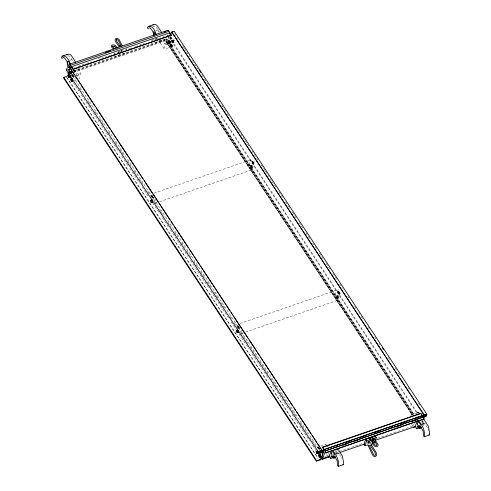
<?xml version="1.0" encoding="UTF-8"?>
<svg xmlns="http://www.w3.org/2000/svg" width="491" height="491" viewBox="0 0 491 491"><rect width="100%" height="100%" fill="white"/><g stroke="black" fill="none" stroke-linecap="round" stroke-linejoin="round"><path stroke-width="0.37" stroke-dasharray="2.46 1.84" d="M413.618 425.587L414.275 423.303M370.14 444.459L370.766 441.826M417.215 413.49L417.479 412.735L418.062 413.084M368.287 443.698L369.134 441.016M369.318 444.079L370.134 441.501M118.098 52.887L118.558 51.469M119.497 52.077L119.964 50.641M68.709 71.103L69.403 68.967M69.163 71.655L69.63 70.219M69.415 71.981L69.857 70.618M69.421 73.202L70.342 70.366M71.754 72.895L71.582 73.435L71.931 72.834M73.687 76.952L72.846 75.675L72.729 74.368L72.668 75.737L73.509 77.013L74.092 76.909L74.147 75.54M74.411 69.206L75.344 66.34M72.545 76.338L73.055 75.074M73.411 75.528L74.092 76.909M76.301 69.648L75.528 71.754L74.7 70.434L71.833 71.422M78.333 68.783L81.033 73.411L80.561 74.196L79.401 72.864L78.591 75.418L79.585 78.044L79.419 78.566L78.75 78.29M114.624 54.151L115.066 52.782M118.178 52.721L118.626 51.346M120.811 51.365L121.259 49.99M121.406 51.893L121.854 50.518M126.328 49.456L126.776 48.081M161.588 40.213L160.815 42.318L158.863 39.311M170.07 37.12C171.647 37.426 174.397 45.147 171.138 41.207L164.688 43.429L163.877 45.982L164.835 48.063L164.405 49.21L159.998 42.729A0.847 0.368 71 0 1 159.747 41.594L159.986 40.998L166.523 38.838M166.897 37.218L167.824 34.364M412.041 414.834L166.105 41.981L166.946 41.348L168.751 35.782M166.105 41.981L166.823 41.729L166.701 42.564L412.219 414.778M168.72 37.101L167.505 41.459L413.87 414.956M168.303 40.753L168.609 42.926L169.082 43.398L169.837 42.754L168.879 40.649L168.303 40.753L169.174 41.183L169.665 43.294M168.481 40.692L168.419 42.06L169.26 43.337M413.796 414.336L168.284 42.128L171.341 40.845L171.549 40.207L167.505 41.459M170.929 37.623L170.843 39.176L171.199 38.574L170.715 36.942M171.138 41.207L170.328 43.754L171.285 45.835L171.156 46.903L164.706 49.131M170.635 44.288L170.942 46.461L171.414 46.933L172.169 46.289L171.212 44.184L170.635 44.288L171.506 44.718L171.997 46.829M171.991 40.109L172.298 42.287L173.176 42.711L173.526 42.109L172.568 40.004L171.991 40.109L172.108 41.422L172.476 42.226L173.354 42.649M170.813 44.227L170.751 45.595L171.592 46.872M173.176 42.711L173.231 41.342L172.39 40.066M151.191 197.179L152.278 193.835M153.818 198.125L153.124 197.634L152.633 195.522L152.94 197.695L153.818 198.125L153.996 197.585M154.726 201.537L155.598 198.861M250.514 165.449L250.821 167.627L251.699 168.051L252.055 167.449L251.091 165.344L250.514 165.449L250.637 166.756L250.999 167.56L251.877 167.99M251.871 161.275L252.178 163.448L253.055 163.877L253.411 163.276L252.454 161.171L251.871 161.275L251.993 162.582L252.356 163.386L253.233 163.816M251.699 168.051L251.754 166.682L250.913 165.406M253.055 163.877L253.111 162.503L252.27 161.232M237.392 326.865L238.043 324.858M238.614 325.877L238.927 328.049L239.982 328.418L239.105 327.988L238.798 325.815M239.804 328.479L239.976 327.939M240.492 332.56L241.578 329.216M336.495 295.803L336.439 297.172L337.28 298.448L337.857 298.344L337.918 296.975L337.078 295.699L336.495 295.803L336.617 297.11L337.458 298.387M337.851 291.629L338.164 293.802L339.036 294.232L339.391 293.63L338.434 291.525L337.851 291.629L337.974 292.937L338.342 293.741L339.22 294.164M339.036 294.232L339.097 292.857L338.256 291.586M318.364 446.773L318.677 448.946L319.733 449.314L318.855 448.884L318.549 446.712M319.549 449.375L319.61 448.007M325.521 444.846L325.742 444.392L326.325 444.742M328.559 454.058L328.988 452.733M335.169 451.708L335.635 450.278M336.587 450.677L336.182 452.193L336.783 453.316L338.416 453.07L339.373 453.481L336.507 454.47M368.778 441.378L368.25 443.876L369.214 441.01M369.962 440.973L369.514 442.348L371.257 443.741M410.807 415.411L411.028 414.956L417.479 412.735M417.454 413.054L417.81 412.452L417.632 412.992M421.677 422.42L422.143 420.996M422.782 420.394L422.186 422.512L422.788 423.635L424.414 423.389L425.378 423.794L423.224 424.537M421.646 424.752L424.028 423.929L424.236 423.297L422.548 420.738M164.688 43.429C168.481 47.461 164.172 38.39 162.84 38.157M169.064 34.83L169.358 34.388M157.408 38.261L155.935 39.243L155.236 38.764M69.078 73.981L167.265 40.09L166.719 39.145M74.7 70.434L74.46 71.029A0.847 0.368 71 0 0 74.712 72.165L78.345 77.676M166.437 38.771L166.197 39.366A0.847 0.368 71 0 0 166.449 40.501L414.146 416.123M159.544 201.74L251.957 169.843L253.761 164.295L250.772 159.765L248.949 164.632L249.256 166.05M245.531 332.088L337.943 300.197L339.741 294.649L336.758 290.12L334.93 294.987L335.243 296.404M70.489 72.3L71.078 73.196L71.582 73.018L70.145 73.521L69.464 71.551L69.961 71.373L70.557 72.269M70.145 73.521L70.649 73.343L70.397 71.226M169.837 36.905L170.524 38.881L171.021 38.703L170.53 37.003M169.929 37.979L171.862 37.304L171.954 38.384L171.451 38.562L170.334 36.727M71.796 75.086L72.294 74.908L72.889 75.804L72.981 76.878L72.478 77.056L71.796 75.086L73.227 74.583L72.729 74.761L72.821 75.835L73.411 76.731L73.914 76.559L72.478 77.056M168.481 41.084L168.978 40.906L169.573 41.803L169.665 42.877L169.162 43.055L168.481 41.084L169.911 40.587L170.592 42.557L170.095 42.735L169.505 41.839L169.407 40.765L169.911 40.587M172.169 40.44L172.666 40.262L173.783 42.097L174.287 41.919L174.188 40.839L173.599 39.943L172.169 40.44L172.857 42.416L174.287 41.919M173.599 39.943L173.102 40.121L173.194 41.195L172.261 41.514M172.857 42.416L173.354 42.238L173.262 41.158L174.188 40.839M170.813 44.62L171.31 44.442L171.905 45.338L171.997 46.412L171.494 46.59L170.813 44.62L172.243 44.122L172.924 46.093L172.427 46.271L171.832 45.375L171.74 44.3L172.243 44.122M151.701 196.234L152.204 196.056L152.793 196.959L152.885 198.033L152.388 198.211L151.701 196.234L153.137 195.737L153.726 196.633L152.793 196.959M153.137 195.737L152.633 195.915L152.726 196.989L153.321 197.885L153.818 197.707L152.388 198.211M252.049 161.6L252.552 161.422L253.141 162.325L253.233 163.399L252.736 163.577L252.049 161.6L253.479 161.103L254.166 163.08L253.663 163.257L252.982 161.281L253.479 161.103M250.692 165.78L251.196 165.602L252.306 167.431L252.81 167.259L252.122 165.283L250.692 165.78L250.784 166.854L252.718 166.179M252.122 165.283L251.625 165.461L251.877 167.578L251.38 167.75L252.81 167.259M239.706 326.988L237.779 327.669L237.687 326.589L238.184 326.411L238.779 327.313L238.871 328.387L238.368 328.565L239.804 328.062L239.301 328.24L238.712 327.344L238.62 326.27M338.035 291.955L338.532 291.777L339.128 292.679L339.22 293.753L338.716 293.931L338.035 291.955L339.465 291.458L340.146 293.434L339.649 293.612L339.054 292.71L338.962 291.636L339.465 291.458M336.673 296.134L337.176 295.956L338.293 297.785L338.79 297.607L338.109 295.637L336.673 296.134L336.771 297.208L338.698 296.533M338.109 295.637L337.605 295.815L337.857 298.344M317.438 447.485L317.935 447.307L318.53 448.209L318.622 449.283L318.119 449.461L319.555 448.958L319.457 447.884L317.53 448.565L317.438 447.485L318.868 446.988M418.307 412.667L417.81 412.845L419.24 412.348L418.737 412.526M319.555 448.958L319.052 449.136L318.463 448.24L318.364 447.166M69.464 71.551L70.894 71.048L71.49 71.944L69.556 72.625M71.889 76.16L73.822 75.479M151.793 197.314L152.726 196.989M237.687 326.589L239.117 326.092M69.863 60.375L72.729 59.386L73.184 61.645M155.868 30.694L158.016 29.951M98.12 58.435L100.287 57.686M121.173 50.475L123.333 49.732M151.431 40.035L157.194 38.046M67.384 69.925L69.262 69.274M67.5 70.017L69.661 69.268M78.302 66.285L91.271 61.811M101.355 58.331L104.233 57.337M104.957 57.085L116.484 53.108M117.202 52.862L120.086 51.862M120.804 51.616L132.331 47.639M135.209 46.645L144.575 43.411M151.056 41.176L153.941 40.182M154.659 39.931L157.543 38.936M158.262 38.691L166.185 35.953M166.909 35.708L168.345 35.211M68.194 69.925L69.63 69.434M69.685 72.03L72.576 71.035M73.3 70.784L166.431 38.642L167.265 40.09M69.648 72.128L71.078 71.631L68.249 72.662M71.796 71.385L73.951 70.643L72.858 68.992M125.211 52.893L120.878 54.391L120.669 54.071M154.935 42.692L159.949 40.962M69.329 72.828L72.938 71.582M73.656 71.336L166.793 39.188M70.109 73.042L72.993 72.048M73.718 71.796L166.848 39.654M168.284 42.128L166.701 42.564M75.817 74.104L79.401 72.864M76.492 75.682L80.794 74.196M166.081 44.761L172.531 42.539M74.399 80.297L75.835 79.8M154.027 193.153L250.772 159.765M155.217 203.231L158.826 201.985M240.013 323.508L336.758 290.12M241.198 333.585L244.806 332.339M320.721 446.123L325.742 444.392M416.454 416.632L416.853 416.589M324.833 456.501L328.442 455.255M333.493 453.512L338.551 451.763M339.275 451.517L363.095 443.293M366.709 442.047L368.87 441.299M377.536 438.31L412.913 426.102M335.433 453.414L339.042 452.168M366.973 442.489L370.085 441.452M336.206 453.586L337.642 453.089M422.211 423.905L423.647 423.408M422.076 424.04L424.236 423.297M336.513 453.709L338.68 452.966M366.838 443.244L370.963 441.845M170.524 38.881L171.954 38.384M168.573 42.158L170.5 41.483M169.162 43.055L170.592 42.557M170.905 45.694L172.832 45.019M171.494 46.59L172.924 46.093M252.141 162.681L254.074 162.005M252.736 163.577L254.166 163.08M338.127 293.029L340.054 292.36M338.716 293.931L340.146 293.434M338.79 297.607L337.36 298.105L337.863 297.927L337.74 297.037L336.9 295.76M337.599 450.063L336.894 449.946M67.783 55.943L69.317 56.029L71.637 59.055A5.389 2.369 71 0 1 72.521 61.743M171.156 46.903L170.487 46.633M171.021 39.114L170.438 39.219L169.598 37.948M71.76 73.374L70.704 73.006L70.219 71.373L70.575 70.772L70.514 72.14L71.355 73.417M72.729 74.368L73.128 74.325M417.632 412.514L418.682 412.882M411.028 414.956L411.611 415.306M118.626 52.083L119.147 52.089M251.539 169.505L251.957 169.843M337.52 299.86L337.943 300.197M152.701 26.76L153.161 26.968L154.487 26.06L155.322 26.348L157.642 29.368A5.389 2.369 71 0 1 158.519 32.056M170.616 39.157L169.782 37.887M418.031 412.471L418.504 412.943M340.895 456.458L340.067 455.329A5.389 2.369 71 0 0 337.906 454.586L337.157 455.04L336.55 454.12M174.606 33.609L179.246 40.649M182.627 45.773L183.892 47.688M184.315 48.333L189.802 56.655M192.337 60.491L198.247 69.452M201.629 74.577L204.158 78.419M204.581 79.057L208.804 85.459M211.339 89.301L217.673 98.9M218.096 99.538L219.784 102.097M221.895 105.301L224.424 109.143M224.847 109.781L229.07 116.183M231.605 120.025L237.939 129.624M238.362 130.262L244.696 139.867M245.113 140.506L249.336 146.907M251.871 150.749L258.205 160.348M261.157 164.829L264.962 170.592M265.379 171.23L271.713 180.835M272.137 181.474L276.359 187.875M278.894 191.717L283.117 198.119M285.645 201.954L289.868 208.356M292.403 212.198L296.625 218.599M299.16 222.441L303.383 228.843M305.918 232.679L310.14 239.08M312.669 242.922L316.891 249.324M319.426 253.166L323.649 259.567M326.184 263.409L330.406 269.811M332.935 273.647L337.157 280.048M339.692 283.89L342.65 288.37M347.714 296.055L349.825 299.252M354.471 306.292L356.159 308.857M358.694 312.693L359.535 313.976M361.229 316.535L362.917 319.095M367.98 326.779L370.091 329.977M374.737 337.016L376.425 339.582M378.96 343.418L379.801 344.7M388.246 357.503L390.357 360.701M395.003 367.747L396.691 370.306M398.379 372.865L400.073 375.425M408.095 387.589L409.782 390.149M418.228 402.951L420.339 406.149M171.549 40.207L417.485 413.066M171.341 40.845L417.276 413.698M421.916 420.732L424.028 423.929M422.555 424.439L423.162 425.359L423.911 424.905A5.389 2.369 71 0 1 426.071 425.648L427.538 427.814M168.364 41.87L413.882 414.085M166.823 41.729L412.759 414.582M166.228 41.6L412.587 415.091M411.636 424.224L413.201 426.599M119.485 54.483L119.694 54.796L115.36 56.293L114.397 54.839M326.718 445.337L327.89 447.117M326.411 453.758L327.626 455.593M68.292 69.513L319.936 451.02M67.918 70.655L71.723 76.412M79.321 87.938L81.856 91.78M88.184 101.379L91.142 105.86M94.941 111.623L96.629 114.182M99.587 118.662L103.386 124.426M108.456 132.104L110.984 135.946M115.207 142.347L116.895 144.906M119.853 149.387L121.541 151.946M121.964 152.584L123.652 155.15M127.451 160.907L130.833 166.032M134.209 171.15L137.167 175.631M139.272 178.834L143.918 185.874M147.717 191.631L150.676 196.118M154.475 201.875L157.433 206.355M159.544 209.559L160.809 211.48M161.232 212.118L164.184 216.599M167.983 222.362L170.942 226.842M174.741 232.599L177.699 237.079M181.498 242.842L184.45 247.323M186.985 251.165L191.208 257.566M193.742 261.408L197.965 267.804M200.5 271.646L204.722 278.047M207.251 281.889L211.474 288.291M214.008 292.133L218.231 298.534M220.766 302.37L224.988 308.771M230.052 316.456L231.74 319.015M234.275 322.857L238.497 329.258M241.032 333.101L246.095 340.779M246.519 341.417L248.207 343.982M250.318 347.18L257.499 358.062M259.61 361.259L268.473 374.707M270.584 377.904L277.765 388.786M279.876 391.99L287.474 403.51M289.586 406.708L296.767 417.589M300.142 422.714L307.74 434.234M309.852 437.432L317.033 448.314M73.276 82.654L78.756 90.964M81.291 94.806L99.004 121.664M101.539 125.5L107.867 135.093M109.554 137.652L119.258 152.363M121.786 156.199L128.114 165.792M129.802 168.352L139.505 183.063M142.034 186.899L147.938 195.854M152.578 202.887L159.753 213.757M162.282 217.599L168.192 226.547M170.297 229.745L182.112 247.654M182.529 248.293L188.016 256.609M190.545 260.445L208.264 287.309M210.799 291.145L228.511 318.002M231.046 321.844L236.11 329.516M239.062 333.99L248.765 348.702M252.135 353.821L269.013 379.402M272.388 384.514L289.26 410.102M292.213 414.576L298.117 423.53M299.805 426.09L309.508 440.795M312.46 445.276L315.836 450.388M67.015 77.633L318.015 458.164M66.512 77.247L317.935 458.416M319.739 448.97L319.027 447.375M341.533 457.495L341.957 458.514M158.685 30.154L159.188 31.964M428.177 429.337L428.447 430.398M170.77 36.586L170.862 37.66"/><path stroke-width="0.74" d="M322.164 458.078L321.445 458.324L324.158 449.971L322.605 447.141L420.793 413.25L424.04 418.16L423.96 419.001L325.772 452.892L325.171 451.444L322.796 458.447L330.02 455.955M423.788 418.4L423.96 419.001M331.934 450.382L332.039 450.836L337.593 448.792L338.035 449.191L342.368 456.022L343.553 462.375L343.344 464.67L338.121 466.45L337.673 465.781L337.157 460.754L335.046 457.06A5.389 2.369 71 0 0 332.886 456.317L332.143 456.771L331.535 455.851L330.67 458.508L332.818 457.765M417.939 420.701L418.044 421.155L423.592 419.111L424.04 419.51L428.367 426.341L429.557 432.694L429.343 434.989L424.12 436.769L423.678 436.1L423.156 431.067L421.051 427.379A5.389 2.369 71 0 0 418.891 426.636L418.142 427.09L417.534 426.17L416.675 428.827L419.541 427.839M325.772 452.892L325.852 452.045L322.605 447.141M119.068 46.461L120.007 45.866L119.068 46.461L115.268 41.238L115.066 39.568L115.864 38.636L117.355 38.427L119.117 39.587L122.253 45.565M371.626 440.249L369.938 439.555L369.895 437.941L365.562 439.439L363.997 444.251L364.954 445.705L367.483 444.834L369.926 445.699L371.491 445.269L372.288 443.177L374.811 442.305L376.376 437.493L375.419 436.039L371.079 437.536L370.631 438.911M371.681 445.092L373.847 438.365L376.376 437.493M68.973 73.343L67.967 75.817L63.824 77.388L63.621 78.02L316.308 461.11L320.451 459.901L322.035 458.459M69.44 67.476C71.447 61.633 64.769 57.036 69.108 67.513M316.308 461.11L316.511 460.472C321.39 460.521 322.078 456.084 322.992 452.34L319.113 453.236L66.426 70.145L67.046 68.237L69.605 67.249L74.141 74.601M69.636 68.255L70.483 65.321C70.299 64.192 69.219 65.407 69.875 64.088L168.063 30.203L171.42 35.192L73.128 69.397L71.471 66.886L71.017 68.274M68.863 75.553L69.035 75.013L69.912 75.436L70.219 77.615M69.041 75.491L69.618 74.908L70.459 76.179L70.403 77.553L69.348 77.185M73.128 69.397L69.875 64.088M71.195 79.088L71.367 78.548L72.245 78.971L72.551 81.15M71.373 79.026L71.95 78.443M423.15 416.988C425.292 417.81 428.913 412.876 424.316 415.404L171.733 32.001L174.213 31.252L426.9 414.336L426.274 416.251L422.733 417.577M151.099 200.242L151.86 199.598M151.283 200.175L151.455 199.634M237.085 330.59L237.257 330.05L238.135 330.48L238.442 332.653M237.263 330.529L237.441 329.989L238.313 330.418M316.836 451.487L317.591 450.842L318.432 452.119L318.377 453.488L317.321 453.125M317.014 451.425L317.186 450.885M318.193 453.549L318.254 452.18L317.413 450.904M319.168 455.022L319.923 454.378L320.396 454.85L320.881 456.483L320.304 457.066M319.346 454.961L319.518 454.421M323.563 451.806L323.52 451.481C318.684 454.365 318.137 451.511 322.188 450.652L69.605 67.249M322.059 452.371L321.881 452.911L321.01 452.481M322.237 452.309L322.065 452.849L321.188 452.42M330.848 451.29L329.013 456.943A0.847 0.368 71 0 1 328.43 456.82M332.585 456.477L332.775 457.293M364.954 445.705L366.519 440.893L365.562 439.439M369.453 439.316L369.895 437.941M417.086 420.891L415.22 426.63L416.675 428.827M420.689 413.569L420.793 413.25M418.59 426.796L418.78 427.612M424.316 415.404L171.733 32.001M425.826 414.472L425.458 415.613L422.573 416.607M373.86 439.249L374.038 438.813L373.086 439.328L376.787 444.38L376.585 445.564L374.885 444.938L371.89 439.304M338.324 466.401C339.281 460.576 336.464 454.721 332.573 450.523M424.328 436.72C425.28 430.889 422.469 425.034 418.577 420.842M167.836 30.706L168.063 30.203M372.147 440.255L372.786 438.573M75.362 62.584L75 61.093L71.269 55.434L69.857 54.311L67.384 54.36L62.369 56.091L61.479 57.146L61.934 58.417L63.468 57.478L64.296 57.76L66.623 60.786A5.389 2.369 71 0 1 67.678 64.922L67.733 66.592L68.341 67.519M66.862 54.789L67.384 54.36M161.367 32.903L161.005 31.406L157.273 25.753L155.862 24.624L153.388 24.679L148.374 26.41L147.484 27.465L147.938 28.736L149.473 27.797L150.301 28.079L152.627 31.105A5.389 2.369 71 0 1 153.683 35.235M152.867 25.109L153.388 24.679M423.058 419.424L423.592 419.111M337.262 448.97L337.593 448.792M68.108 75.724L68.605 75.546L69.2 76.449L69.292 77.523L68.789 77.701L68.108 75.724L69.538 75.227L70.225 77.197L69.722 77.375M69.035 75.399L69.538 75.227M70.44 79.26L70.937 79.082L71.533 79.984L71.625 81.058L71.121 81.236L70.44 79.26L71.87 78.763L72.551 80.733L72.054 80.911M71.367 78.934L71.87 78.763M150.344 200.414L150.847 200.236L151.437 201.132L151.529 202.212L151.032 202.39L150.344 200.414L151.774 199.911L152.462 201.887L151.964 202.065M151.277 200.089L151.774 199.911M236.331 330.768L236.828 330.59L237.417 331.486L237.515 332.567L237.012 332.745L236.331 330.768L237.761 330.265L238.442 332.241L237.945 332.419M237.257 330.443L237.761 330.265M316.075 451.665L316.578 451.487L317.168 452.383L317.266 453.463L316.763 453.635L316.075 451.665L317.511 451.161L318.193 453.138L317.695 453.316M317.008 451.339L317.511 451.161M320.954 452.819L320.451 452.997L321.881 452.493L321.384 452.671M320.525 456.673L319.095 457.17L318.407 455.2L319.844 454.697L320.525 456.673L320.028 456.851M319.844 454.697L318.407 455.2M319.095 457.17L319.592 456.998L319.5 455.918L318.911 455.022M69.2 76.449L70.127 76.123M68.789 77.701L70.225 77.197M71.533 79.984L72.459 79.659M71.121 81.236L72.551 80.733M151.437 201.132L152.37 200.813M151.032 202.39L152.462 201.887M237.417 331.486L238.35 331.167M237.012 332.745L238.442 332.241M317.168 452.383L318.1 452.064M316.763 453.635L318.193 453.138M319.5 455.918L320.433 455.599M105.399 52.414L110.45 50.665M163.877 32.228L166.044 31.479M70.747 65.229L168.935 31.344M71.68 66.647L169.868 32.762M171.629 32.314L173.004 31.841M70.029 68.126L72.189 67.384M170.156 33.572L172.316 32.823M73.233 69.084L171.42 35.192M322.501 447.454L419.965 413.821M422.377 415.582L324.201 449.547M320.654 450.769L424.384 414.969M322.292 450.333L319.733 451.321L319.113 453.236M424.42 415.085L426.9 414.336M335.709 445.981L337.876 445.239M345.093 442.747L351.593 440.501M359.535 437.763L366.034 435.517M373.976 432.78L380.47 430.533M390.578 427.047L392.745 426.298M400.687 423.561L407.186 421.315M415.128 418.577L421.622 416.331M319.561 452.156L324.606 450.419M423.31 416.994L325.134 450.959L423.322 417.074M343.221 445.214L346.83 443.968M354.772 441.225L359.829 439.482M395.924 427.023L402.424 424.783M411.808 421.542L416.865 419.799M325.594 452.788L332.094 450.542M337.869 448.553L418.731 420.646M366.519 440.893L369.042 440.022L371.797 440.893M340.122 452.463L364.672 443.993M375.498 440.255L415.932 426.305M322.421 459.337L328.872 457.115M332.143 456.771L334.291 456.029M418.142 427.09L420.296 426.348M429.343 434.989L428.888 434.799M343.344 464.67L342.884 464.48M148.374 26.41C152.922 25.256 155.181 31.289 156.347 34.634M62.369 56.091C66.917 54.937 69.176 60.976 70.342 64.321M112.402 46.179L114.882 46.399L114.544 46.086L116.06 48.087M66.426 70.145L66.751 70.139M120.534 46.627L120.847 46.633M372.338 438.193L371.079 437.536M69.078 73.981L68.531 73.03M68.335 72.729L68.01 73.257A0.847 0.368 71 0 0 68.261 74.386M322.483 458.029L321.893 456.949L322.796 458.447M69.526 77.124L69.998 77.596M71.858 80.659L72.33 81.132M71.68 80.72L72.736 81.089L72.422 78.91M151.676 199.659L152.64 201.764L152.462 202.304L151.584 201.875M151.762 201.813L152.64 202.237L152.333 200.064M237.748 332.168L238.221 332.634M237.57 332.229L238.626 332.591L238.681 331.222M319.745 454.439L320.703 456.544L320.525 457.084L319.653 456.661M317.499 453.064L317.972 453.531M374.038 438.813L377.849 444.017L378.138 445.282L377.168 446.589L375.725 446.798L373.995 445.656L370.926 439.875M120.007 45.866L116.318 40.79L116.514 39.605L116.164 39.691L117.079 39.562L118.38 40.422L121.197 45.908M68.949 73.938L68.243 72.533M114.464 48.591L112.353 46.172M113.519 49.1L111.42 46.884L111.254 45.712L111.991 45.111L113.476 44.834L115.336 45.356L117.374 48.149M199.53 70.618L200.794 72.533M382.194 347.536L383.459 349.457M169.659 32.995L171.316 35.512M421.1 414.195L422.346 416.086M414.22 426.366L414.3 427.508A0.847 0.368 71 0 1 413.723 427.385M328.933 455.801L329.191 456.385M329.216 456.311L330.67 458.508M74.982 75.878L77.093 79.076M77.934 80.352L80.045 83.55M80.892 84.833L92.277 102.097M93.124 103.38L95.236 106.578M96.076 107.854L109.996 128.961M111.261 130.876L112.948 133.435M113.795 134.718L115.901 137.916M116.748 139.192L118.859 142.39M119.7 143.667L128.139 156.463M128.98 157.74L134.043 165.412M134.884 166.695L136.995 169.892M137.842 171.169L139.947 174.366M140.794 175.649L142.899 178.847M144.17 180.762L152.179 192.914M153.026 194.19L155.138 197.388M155.978 198.671L158.09 201.869M158.931 203.145L169.898 219.778M171.163 221.693L172.85 224.252M174.121 226.173L188.041 247.274M189.305 249.195L193.945 256.228M194.792 257.511L196.897 260.709M197.744 261.985L199.849 265.183M200.696 266.46L202.801 269.657M203.648 270.94L212.087 283.73M212.928 285.007L215.04 288.205M215.88 289.487L217.992 292.685M218.833 293.962L229.8 310.588M231.071 312.509L232.759 315.069M234.023 316.983L247.943 338.09M249.207 340.011L256.799 351.519M257.646 352.802L259.751 356M260.598 357.276L262.71 360.474M263.55 361.757L274.942 379.021M275.782 380.298L277.894 383.496M278.735 384.778L292.661 405.885M293.925 407.8L295.613 410.359M296.454 411.636L310.797 433.381M312.061 435.302L316.701 442.336M317.548 443.612L319.659 446.816M320.5 448.093L322.188 450.652M321.464 458.263L321.986 459.048A0.847 0.368 71 0 0 322.562 459.171L322.679 458.33M63.824 77.388L316.511 460.472M371.724 445.589L375.768 451.738L376.707 454.083L376.732 455.194L375.627 456.434L374.136 456.612L372.577 455.077L368.127 445.576M370.705 446.073L374.762 452.242L375.584 454.304L375.167 455.36L374.523 455.439L373.553 454.482L369.6 446.405M154.426 35.266L153.714 31.436L155.8 34.769M331.18 453.61L331.769 455.047L334.531 454.961C334.402 453.009 331.265 449.67 331.18 453.61M417.178 423.929L417.767 425.366L420.535 425.28C420.406 423.322 417.27 419.989 417.178 423.929M372.172 437.524L372.037 438.046L372.626 438.389L373.129 438.082L372.847 437.549L372.172 437.524M333.334 457.606L333.15 458.171L334.273 458.25L335.5 457.109L335.396 456.673L333.334 457.606M419.332 427.925L419.154 428.49L420.278 428.569L421.505 427.428L421.401 426.992L419.332 427.925"/></g></svg>
